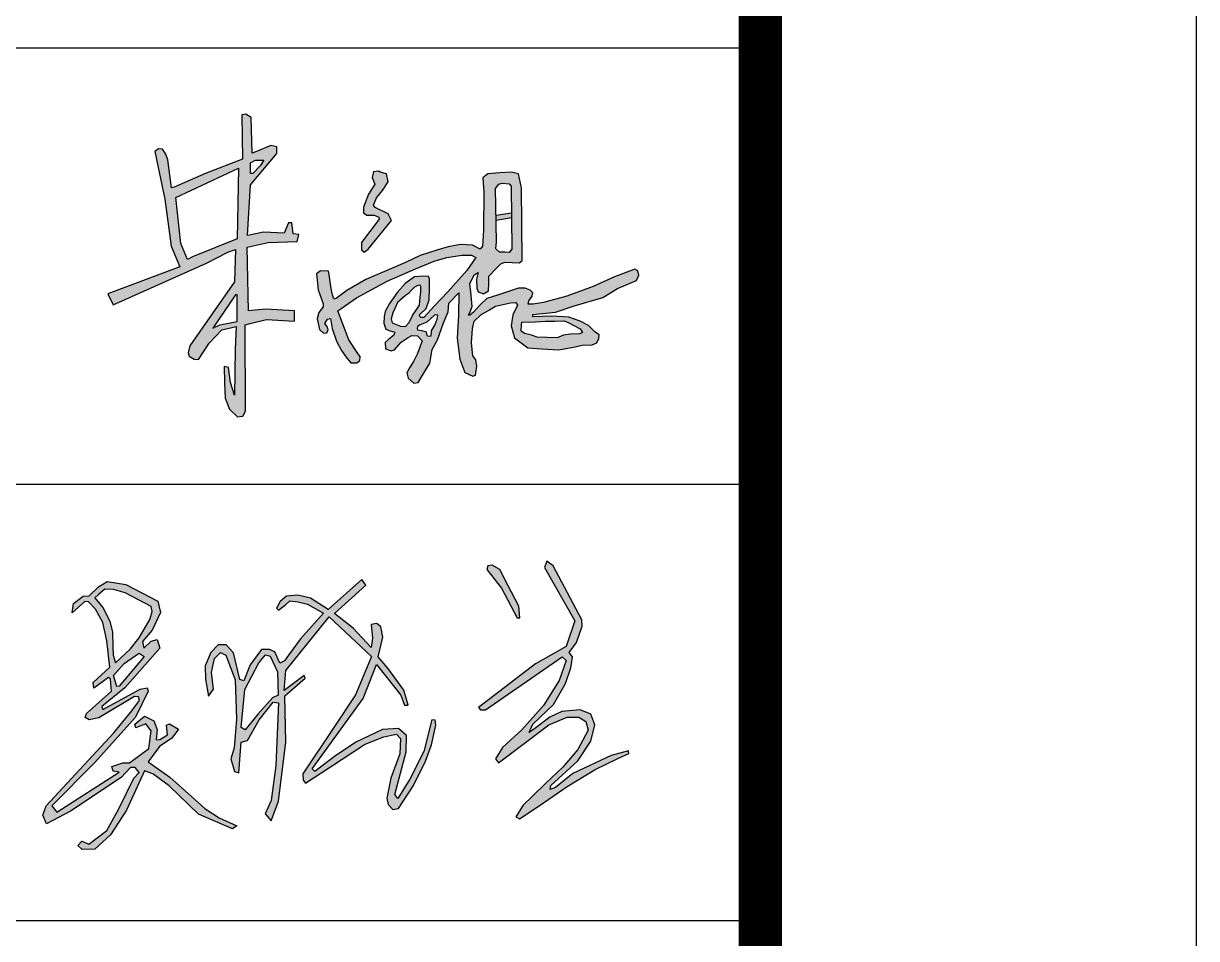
# Model space of a CAD drawing. Extents: x -417156 to 1571408, y 205758 to 1045562.
# Drawn here: x 983391 to 986080, y 1022784 to 1024882 of the extents above; entities that cross this region are included whole.
import ezdxf

# ---------------------------------------------------------------- set-up
doc = ezdxf.new("R2010")
doc.units = 0
doc.header["$LTSCALE"] = 1000
doc.header["$MEASUREMENT"] = 0
doc.layers.get('0').update_dxf_attribs({"linetype": 'CONTINUOUS'})
doc.layers.add('PUB_TITLE', color=4, linetype='CONTINUOUS')
doc.layers.add('TEL_TITLE', color=7, linetype='CONTINUOUS')

msp = doc.modelspace()

# ---------------------------------------------------------------- hatches: boundary and pattern name
h = msp.add_hatch(color=7)
h.paths.add_polyline_path([(983903.3, 1024369.1), (983951.5, 1024379.8), (984017.9, 1024382.1), (984022.3, 1024397.9), (984008.9, 1024399.8), (984006.3, 1024424.5), (983998.5, 1024424.7), (983988.6, 1024401.1), (983941.1, 1024403.8), (983904.2, 1024396), (983911, 1024511.7), (983971.5, 1024583.8), (983971.7, 1024598.7), (983958.1, 1024602), (983924.8, 1024588.4), (983915.4, 1024584.8), (983913, 1024666.6), (983900.8, 1024673.8), (983891.5, 1024672.1), (983893, 1024570.6), (983809.4, 1024538.9), (983736.2, 1024506.9), (983730.5, 1024505), (983722, 1024569.3), (983716.9, 1024581.9), (983709.2, 1024593.6), (983700.1, 1024594.3), (983692.3, 1024588.4), (983715, 1024478.9), (983729.5, 1024371.2), (983749, 1024323.9), (983583.9, 1024262), (983596.5, 1024236.5), (983810.7, 1024332.3), (983859.6, 1024357.6), (983876.9, 1024363.4), (983874.9, 1024289.5), (983772.3, 1024142.8), (983768.1, 1024126.9), (983770.9, 1024118.9), (983781.8, 1024112.1), (983792.3, 1024111.2), (983816.4, 1024149.2), (983845.9, 1024179.9), (983878.3, 1024186.9), (983876.4, 1024134.7), (983874.8, 1024029.8), (983865.8, 1024058.6), (983860.5, 1024093), (983850.9, 1024095.9), (983851.9, 1024059.2), (983852.9, 1024023.2), (983862.8, 1023997.5), (983881.4, 1023979.8), (983894, 1023982), (983899.7, 1023993.1), (983899, 1024191.3), (983910.8, 1024193.9), (983948, 1024202.9), (984012, 1024199.3), (984012, 1024223.2), (983945.3, 1024226.9), (983907, 1024222.8)])
h.paths.add_polyline_path([(983880.8, 1024388.4), (983778.1, 1024346.6), (983766.5, 1024340.9), (983751.3, 1024377.6), (983740.1, 1024482.6), (983883.9, 1024550.1)], flags=16)
h.paths.add_polyline_path([(983880.8, 1024260.1), (983880.8, 1024199), (983841.2, 1024191.1), (983824.8, 1024183.6), (983877.2, 1024260.1)], flags=16)
h.paths.add_polyline_path([(983911, 1024537.8), (983911, 1024562.3), (983922.8, 1024568.8), (983941.7, 1024568.8), (983933.5, 1024555.4), (983916.9, 1024538.2)], flags=16)
h = msp.add_hatch(color=7)
h.paths.add_polyline_path([(984494.5, 1024334.9), (984528.1, 1024332.9), (984534, 1024338.8), (984532.7, 1024504.9), (984525.7, 1024537.3), (984509.7, 1024540.9), (984482.6, 1024539.6), (984455.5, 1024536.8), (984444.2, 1024527.7), (984446.1, 1024495.3), (984445.6, 1024408.3), (984442.8, 1024371.1), (984438.1, 1024364.1), (984420.4, 1024373.5), (984392.7, 1024375), (984364.1, 1024369.6), (984338.7, 1024362.3), (984300.2, 1024350.3), (984266.6, 1024333.7), (984175.8, 1024294.9), (984132.5, 1024270.1), (984107.7, 1024251.7), (984102.5, 1024249.8), (984097.8, 1024264.9), (984095, 1024284.4), (984091.8, 1024306.1), (984090, 1024314.4), (984071.7, 1024314.8), (984062.9, 1024308), (984066.1, 1024271.4), (984077.7, 1024239.2), (984077.5, 1024232.3), (984068, 1024219.4), (984063.8, 1024204.6), (984069.1, 1024180.2), (984078.9, 1024171.8), (984086.4, 1024172.4), (984089.2, 1024179.9), (984087.6, 1024185.8), (984081.5, 1024194), (984088, 1024204.2), (984094.7, 1024205.6), (984098.4, 1024182.9), (984108.5, 1024153.8), (984120, 1024131.9), (984132.3, 1024114.9), (984141.5, 1024104.2), (984155.1, 1024103.6), (984162, 1024109.1), (984162.4, 1024118.3), (984157.4, 1024125.2), (984136.8, 1024156.9), (984122, 1024195.1), (984111.7, 1024223.1), (984154.6, 1024252.9), (984224.4, 1024290.8), (984289.3, 1024319.2), (984332.2, 1024337.2), (984361.6, 1024345.7), (984396, 1024350.7), (984417.9, 1024350.7), (984427.8, 1024345.4), (984407.3, 1024315.7), (984364, 1024266.7), (984332.8, 1024234.4), (984308.4, 1024207.9), (984301.5, 1024208.2), (984299.4, 1024210.5), (984298.7, 1024213.8), (984314, 1024228.5), (984321, 1024248.6), (984321.6, 1024275.4), (984321.8, 1024296.3), (984319.5, 1024301.5), (984307.6, 1024302.5), (984287.3, 1024301.1), (984265.5, 1024285.8), (984248.4, 1024265.6), (984229.7, 1024239.9), (984220.1, 1024221.9), (984217.6, 1024210.4), (984216.6, 1024194.6), (984221.3, 1024181.2), (984231.2, 1024177.5), (984241.8, 1024173.9), (984239.5, 1024167.1), (984227, 1024156.7), (984220.1, 1024150.9), (984220.5, 1024136.4), (984234, 1024131.4), (984241.2, 1024133.7), (984256.9, 1024151.1), (984272.4, 1024161.8), (984281.3, 1024166.5), (984294.5, 1024165.8), (984304.8, 1024154.3), (984294, 1024125.7), (984284.6, 1024107.3), (984275.4, 1024092.8), (984269.9, 1024080.8), (984272.4, 1024068.9), (984285.6, 1024057.7), (984295.5, 1024058.9), (984322.1, 1024103.5), (984328.1, 1024134.7), (984339.8, 1024156.7), (984353.8, 1024195.7), (984364.1, 1024221.2), (984366.3, 1024240.5), (984388.7, 1024264.2), (984387.8, 1024212.7), (984385.1, 1024160.4), (984391.1, 1024112), (984403, 1024082.1), (984421.1, 1024073.6), (984427.3, 1024075.8), (984430.2, 1024096.2), (984427.9, 1024110.9), (984421.3, 1024120.1), (984417.7, 1024150.1), (984420.5, 1024182.7), (984424.2, 1024199.7), (984439.6, 1024213.7), (984459.2, 1024225.5), (984472.6, 1024234.1), (984507.1, 1024241.4), (984519.2, 1024242.6), (984523.1, 1024236.2), (984512.7, 1024214.3), (984508.8, 1024188.5), (984516.3, 1024161.6), (984547.1, 1024138.2), (984579, 1024135.7), (984618.3, 1024133.6), (984655.5, 1024140.3), (984671.9, 1024144.2), (984694.2, 1024145.3), (984705.5, 1024149.9), (984709.8, 1024159.5), (984710.3, 1024168.3), (984701, 1024174.7), (984686.1, 1024189.8), (984666.8, 1024199.4), (984641, 1024208.8), (984601.4, 1024211.2), (984558.5, 1024209.6), (984558.8, 1024214.6), (984610.8, 1024220.3), (984651.2, 1024233.5), (984719, 1024254), (984752.9, 1024274.1), (984795.8, 1024292.9), (984801.8, 1024304.8), (984799, 1024314.5), (984792.3, 1024319), (984745.7, 1024300.7), (984696.9, 1024279.2), (984636.5, 1024256.8), (984582.8, 1024242.1), (984559.5, 1024238.5), (984547.8, 1024238.1), (984549, 1024245.9), (984557, 1024257), (984558.3, 1024264.3), (984552.3, 1024270.5), (984541, 1024274.9), (984525.3, 1024274.9), (984477.5, 1024259.4), (984452.8, 1024251.4), (984436.9, 1024235.9), (984422.8, 1024219.8), (984414.4, 1024213.2), (984410.9, 1024213.5), (984412.2, 1024217.1), (984415.4, 1024222.1), (984418, 1024229.3), (984419.6, 1024233.4), (984416.3, 1024266.7), (984414, 1024285.1), (984423.7, 1024305.5), (984433.2, 1024311), (984429.5, 1024295.5), (984430, 1024274.9), (984433.5, 1024266.4), (984445.7, 1024261.9), (984456.6, 1024269.2), (984457.6, 1024285.6), (984457.6, 1024302.6), (984475.6, 1024321), (984485.3, 1024331)])
h.paths.add_polyline_path([(984473.8, 1024365.1), (984475.5, 1024381.6), (984472.9, 1024503.6), (984480.9, 1024513.7), (984488.4, 1024515.7), (984503.9, 1024514.4), (984508.6, 1024509), (984510.6, 1024364.1), (984504, 1024357), (984495.1, 1024357.9), (984481.9, 1024357.6)], flags=16)
h.paths.add_polyline_path([(984533.3, 1024197.3), (984563.5, 1024197.7), (984587.5, 1024199.3), (984608.4, 1024199.5), (984629.7, 1024200.2), (984638.1, 1024197.3), (984654.3, 1024188.8), (984666.7, 1024181.9), (984672, 1024173.7), (984666.1, 1024170.1), (984644.8, 1024169.9), (984629.1, 1024167.6), (984614.1, 1024161.5), (984568.8, 1024162.8), (984555.8, 1024167.6), (984539.6, 1024171.3), (984532, 1024176.8), (984532.2, 1024191.6)], flags=16)
h.paths.add_polyline_path([(984301.7, 1024278.4), (984301.9, 1024266.5), (984300.5, 1024254.1), (984298.5, 1024236.4), (984292.5, 1024226.6), (984282.5, 1024212.7), (984274.8, 1024196.3), (984266.3, 1024187.3), (984255.1, 1024188.3), (984236.2, 1024195.8), (984233.4, 1024205), (984237.9, 1024218.7), (984242.9, 1024230.2), (984248.6, 1024241.9), (984266.6, 1024258.3), (984273.2, 1024262.9), (984279.3, 1024269.5), (984287.6, 1024277.7), (984294.6, 1024281.5), (984300.3, 1024281.7)], flags=16)
h.paths.add_polyline_path([(984340.9, 1024213.1), (984339.2, 1024203.9), (984334.4, 1024191.6), (984326, 1024177), (984325.4, 1024165.9), (984319.1, 1024164.7), (984315.7, 1024166.4), (984314.5, 1024170.1), (984314, 1024175.3), (984304.4, 1024178.2), (984294.1, 1024179.4), (984293.5, 1024183), (984293.9, 1024187), (984299.9, 1024190.8), (984315.7, 1024197.1), (984333, 1024213.1), (984334.7, 1024214.2)], flags=16)
for points in [[(984234.2, 1024430.3), (984227.2, 1024445.7), (984196.7, 1024460.3), (984193.4, 1024465.3), (984199.9, 1024482.5), (984213.9, 1024499.1), (984226.5, 1024518.7), (984222.9, 1024537.5), (984208.6, 1024540.9), (984205.6, 1024542.9), (984193.4, 1024541.4), (984189.9, 1024528.5), (984196.3, 1024513.3), (984181.9, 1024490.4), (984170.2, 1024460.5), (984170.2, 1024447.7), (984177.9, 1024442.6), (984194.8, 1024442.6), (984205.1, 1024437.5), (984206.5, 1024433.4), (984166.1, 1024379.4), (984165.6, 1024363.2), (984171.6, 1024357.7), (984180.8, 1024364.4)], [(984509.4, 1024447.8), (984474.2, 1024442.6), (984474.4, 1024429.9), (984509.6, 1024436.6)]]:
    msp.add_hatch(color=7).paths.add_polyline_path(points)
h = msp.add_hatch(color=256)
h.paths.add_polyline_path([(984605, 1023638.4), (984590.6, 1023649.4), (984585.3, 1023634.9), (984654.5, 1023512.6), (984634.7, 1023453.6), (984564.4, 1023413.6), (984434.2, 1023313.5), (984438.6, 1023308.2), (984449.7, 1023308.7), (984625.9, 1023430.1), (984635.1, 1023421.8), (984619.1, 1023375.9), (984583.3, 1023318.4), (984533.3, 1023263), (984488.8, 1023221.9), (984473.3, 1023196.3), (984479.6, 1023187.1), (984544.5, 1023235.9), (984594.9, 1023273.9), (984637.5, 1023291.6), (984663.7, 1023291.6), (984680.1, 1023281.9), (984685, 1023261.6), (984661.3, 1023217.6), (984627.3, 1023177.3), (984588.6, 1023140.1), (984558.1, 1023110.7), (984536.6, 1023090.1), (984519.9, 1023063.2), (984527.6, 1023058.3), (984572.7, 1023088.8), (984637.6, 1023132.7), (984701.2, 1023171.8), (984753.4, 1023197.2), (984778.5, 1023208.1), (984777.5, 1023214.2), (984738.1, 1023203.7), (984650.3, 1023162.7), (984610.3, 1023130.8), (984598.1, 1023125.8), (984599.5, 1023134.9), (984661.5, 1023191.8), (984691.4, 1023236.9), (984700.6, 1023274), (984691.7, 1023298.7), (984667.3, 1023308.6), (984625.3, 1023304.8), (984597.5, 1023291.6), (984562.9, 1023265.9), (984549.9, 1023256.2), (984558.8, 1023275.4), (984605.6, 1023320.4), (984633.4, 1023368.7), (984645.6, 1023404.9), (984649.4, 1023430.3), (984641.9, 1023440.1), (984658.9, 1023462.7), (984671.5, 1023500.3), (984670.8, 1023514.9)])
h.paths.add_polyline_path([(984465.6, 1023640.3), (984455.2, 1023638.4), (984453.1, 1023630.1), (984486.4, 1023587.5), (984522.4, 1023519.4), (984529, 1023519.4), (984526.3, 1023546.4), (984501.2, 1023594.5), (984482.8, 1023629.9)], flags=17)
h.paths.add_polyline_path([(983929.1, 1023299.6), (983899.2, 1023262.3), (983889.6, 1023267.9), (983898.2, 1023355.4), (983930.6, 1023416.6), (983945.4, 1023434.6), (983956.4, 1023431.4), (983973.1, 1023396), (983974.8, 1023342.5), (983961.7, 1023336.1)], flags=16)
h.paths.add_polyline_path([(983807.9, 1023377.8), (983815, 1023340), (983826.4, 1023355.8), (983821.9, 1023393.8), (983828.9, 1023426), (983842.2, 1023439.8), (983854.6, 1023433.9), (983875.9, 1023377), (983879.3, 1023287.1), (983873.9, 1023221.1), (983866, 1023195.9), (983874.4, 1023167.2), (983884.3, 1023164.2), (983889.7, 1023234.4), (983904.1, 1023237.9), (983931.3, 1023285.8), (983963.4, 1023326.4), (983975.8, 1023324.4), (983969.4, 1023181.1), (983958.5, 1023100.3), (983945.1, 1023070.1), (983958.5, 1023053.8), (983975.8, 1023098.8), (983992.1, 1023234.4), (983989.8, 1023340.7), (984036.6, 1023380.8), (984034.5, 1023387.1), (983988.8, 1023353.1), (983991.9, 1023398.5), (984091.3, 1023521.7), (984188.6, 1023430.7), (984151.8, 1023342.7), (984102.1, 1023267.8), (984031.5, 1023161.6), (984031.7, 1023147.6), (984037, 1023140.7), (984094.4, 1023178.2), (984172.9, 1023229.4), (984216.4, 1023246.6), (984245.6, 1023252.7), (984254.8, 1023243.1), (984254, 1023208), (984233, 1023152), (984224.2, 1023106.2), (984226.5, 1023091.3), (984237.2, 1023079.8), (984250.2, 1023082.1), (984285, 1023134.8), (984312.2, 1023191.1), (984326.2, 1023228.4), (984336, 1023273.2), (984334.4, 1023284.8), (984327.3, 1023285.6), (984308.4, 1023213.3), (984276.8, 1023149.3), (984249.3, 1023105.1), (984242.1, 1023114.5), (984268.5, 1023212.2), (984268.9, 1023249.8), (984250.8, 1023265.6), (984214.2, 1023263.7), (984152.8, 1023234.4), (984104.2, 1023201.6), (984059, 1023167.4), (984052.6, 1023173.4), (984169.8, 1023334.5), (984199.8, 1023412.6), (984238.2, 1023364.6), (984256.2, 1023342.1), (984264.4, 1023319.3), (984272.7, 1023319.3), (984263, 1023353.7), (984226.3, 1023403.7), (984204.3, 1023430.3), (984214.3, 1023475.2), (984210.2, 1023498.4), (984201, 1023506.7), (984188.1, 1023503.8), (984191, 1023472.7), (984188.1, 1023451.5), (984146.5, 1023495.5), (984103.9, 1023529.7), (984175.4, 1023594.4), (984166.3, 1023607.2), (984089.2, 1023538.4), (984048.5, 1023564.8), (984019.7, 1023571.6), (983994.1, 1023569.1), (983979.3, 1023556.9), (983970.7, 1023541.4), (983975.7, 1023536.7), (983991.9, 1023550), (984001.8, 1023558.2), (984020.4, 1023556.1), (984041.9, 1023550.9), (984078.3, 1023530), (984025.7, 1023471.6), (983998.2, 1023433.6), (983988.9, 1023420.7), (983978.6, 1023415.4), (983967.2, 1023441.6), (983955.1, 1023446.9), (983936.2, 1023446.9), (983910.4, 1023411.6), (983896.2, 1023375), (983886.7, 1023378), (983872.2, 1023439), (983855.6, 1023457.2), (983836.9, 1023457.4), (983820.7, 1023439.8), (983807.1, 1023409.3)])
h.paths.add_polyline_path([(983605.2, 1023361.9), (983596.9, 1023387.2), (983622, 1023414.7), (983646.8, 1023432), (983656.1, 1023438.4), (983667.3, 1023430.7), (983610, 1023362.9)], flags=16)
h.paths.add_polyline_path([(983596.1, 1023434.1), (983601.8, 1023416.2), (983635.4, 1023447.4), (983655.7, 1023473.3), (983680.2, 1023515.8), (983685.7, 1023533.9), (983683.9, 1023545), (983624.1, 1023576.4), (983597.2, 1023584.5), (983577.6, 1023585), (983562.4, 1023571.8), (983554.4, 1023564.9), (983573, 1023543.1), (983588.5, 1023511.4), (983595.2, 1023486.8), (983595.9, 1023454.1)], flags=16)
h.paths.add_polyline_path([(983531.7, 1023557.1), (983502.5, 1023530.5), (983505.2, 1023552.2), (983527.4, 1023569.2), (983541.3, 1023569.6), (983563.1, 1023590.2), (983583, 1023602.9), (983625.5, 1023595.8), (983698.9, 1023557.7), (983705.2, 1023531.5), (983686.2, 1023491.1), (983664, 1023465.3), (983667.1, 1023449.8), (983683.4, 1023466.1), (983697.7, 1023470.1), (983703.6, 1023449.9), (983623.3, 1023358.7), (983570.8, 1023316.2), (983572.9, 1023309.6), (983658.4, 1023356), (983674.6, 1023359.1), (983676.8, 1023351.2), (983647.6, 1023291.7), (983554.2, 1023187.9), (983455.8, 1023088.5), (983467.3, 1023074.3), (983610.3, 1023165.4), (983596.5, 1023168.2), (983593.2, 1023178.6), (983618.5, 1023187.4), (983633.9, 1023186.8), (983678.4, 1023219.8), (983683.4, 1023260.4), (983671.3, 1023276.4), (983648.2, 1023267.6), (983646, 1023275.3), (983668, 1023293.9), (983689.4, 1023283), (983697.1, 1023263.7), (983694.9, 1023240.1), (983703.7, 1023240.7), (983720.8, 1023251.1), (983718.6, 1023273.1), (983725.7, 1023276.4), (983746.1, 1023264.3), (983730.7, 1023243.4), (983702.6, 1023224.2), (983676.8, 1023189), (983726.3, 1023154.4), (983775.7, 1023110), (983806.8, 1023082.1), (983839.1, 1023060.8), (983880.3, 1023042.7), (983870.4, 1023036.1), (983792.4, 1023069.6), (983724.7, 1023134.4), (983687.4, 1023161.9), (983668.1, 1023169), (983627.4, 1023078.4), (983590.1, 1023021.8), (983554.6, 1022989), (983525.3, 1022988.3), (983515.3, 1022997.5), (983524.9, 1023007.5), (983540.4, 1023000.6), (983582, 1023031.8), (983609.7, 1023081.6), (983643.6, 1023152), (983655.9, 1023165.1), (983646.7, 1023176.3), (983635.9, 1023176.7), (983614.7, 1023153.2), (983498.4, 1023075.9), (983443.3, 1023047.4), (983435.2, 1023067.4), (983442.9, 1023088.2), (983598.2, 1023255.8), (983639.4, 1023306.4), (983652.1, 1023323.5), (983656.8, 1023329.8), (983654.2, 1023338.4), (983645.1, 1023338.8), (983563.6, 1023290.5), (983541.3, 1023285.4), (983532.5, 1023290.8), (983535.5, 1023299.9), (983592.7, 1023351.1), (983590.7, 1023379.1), (983585.6, 1023382.4), (983552.3, 1023358.1), (983550.3, 1023371.1), (983588.7, 1023406.4), (983581.9, 1023466.4), (983572.8, 1023509), (983555.7, 1023539.2), (983540.2, 1023556.2)])

# ---------------------------------------------------------------- linework, layer by layer
for p, q in [((984590.6, 1023649.4), (984585.3, 1023634.9)), ((984605, 1023638.4), (984590.6, 1023649.4)), ((984455.2, 1023638.4), (984453.1, 1023630.1)), ((984453.1, 1023630.1), (984486.4, 1023587.5)), ((984465.6, 1023640.3), (984455.2, 1023638.4)), ((984482.8, 1023629.9), (984465.6, 1023640.3)), ((984501.2, 1023594.5), (984482.8, 1023629.9)), ((984585.3, 1023634.9), (984654.5, 1023512.6)), ((984670.8, 1023514.9), (984605, 1023638.4)), ((983563.1, 1023590.2), (983583, 1023602.9)), ((983583, 1023602.9), (983625.5, 1023595.8)), ((983625.5, 1023595.8), (983698.9, 1023557.7)), ((984166.3, 1023607.2), (984089.2, 1023538.4)), ((984103.9, 1023529.7), (984175.4, 1023594.4)), ((984175.4, 1023594.4), (984166.3, 1023607.2)), ((984526.3, 1023546.4), (984501.2, 1023594.5)), ((983505.2, 1023552.2), (983527.4, 1023569.2)), ((983527.4, 1023569.2), (983541.3, 1023569.6)), ((983541.3, 1023569.6), (983563.1, 1023590.2)), ((983562.4, 1023571.8), (983554.4, 1023564.9)), ((983577.6, 1023585), (983562.4, 1023571.8)), ((983597.2, 1023584.5), (983577.6, 1023585)), ((983624.1, 1023576.4), (983597.2, 1023584.5)), ((983683.9, 1023545), (983624.1, 1023576.4)), ((983994.1, 1023569.1), (983979.3, 1023556.9)), ((984019.7, 1023571.6), (983994.1, 1023569.1)), ((984048.5, 1023564.8), (984019.7, 1023571.6)), ((984486.4, 1023587.5), (984522.4, 1023519.4)), ((983531.7, 1023557.1), (983502.5, 1023530.5)), ((983502.5, 1023530.5), (983505.2, 1023552.2)), ((983540.2, 1023556.2), (983531.7, 1023557.1)), ((983555.7, 1023539.2), (983540.2, 1023556.2)), ((983554.4, 1023564.9), (983573, 1023543.1)), ((983573, 1023543.1), (983588.5, 1023511.4)), ((983685.7, 1023533.9), (983683.9, 1023545)), ((983698.9, 1023557.7), (983705.2, 1023531.5)), ((983979.3, 1023556.9), (983970.7, 1023541.4)), ((983970.7, 1023541.4), (983975.7, 1023536.7)), ((983975.7, 1023536.7), (983991.9, 1023550)), ((983991.9, 1023550), (984001.8, 1023558.2)), ((984001.8, 1023558.2), (984020.4, 1023556.1)), ((984020.4, 1023556.1), (984041.9, 1023550.9)), ((984041.9, 1023550.9), (984078.3, 1023530)), ((984089.2, 1023538.4), (984048.5, 1023564.8)), ((984529, 1023519.4), (984526.3, 1023546.4)), ((983572.8, 1023509), (983555.7, 1023539.2)), ((983655.7, 1023473.3), (983680.2, 1023515.8)), ((983680.2, 1023515.8), (983685.7, 1023533.9)), ((983705.2, 1023531.5), (983686.2, 1023491.1)), ((983991.9, 1023398.5), (984091.3, 1023521.7)), ((984078.3, 1023530), (984025.7, 1023471.6)), ((984091.3, 1023521.7), (984188.6, 1023430.7)), ((984146.5, 1023495.5), (984103.9, 1023529.7)), ((984522.4, 1023519.4), (984529, 1023519.4)), ((984671.5, 1023500.3), (984670.8, 1023514.9)), ((983581.9, 1023466.4), (983572.8, 1023509)), ((983588.5, 1023511.4), (983595.2, 1023486.8)), ((983595.2, 1023486.8), (983595.9, 1023454.1)), ((983686.2, 1023491.1), (983664, 1023465.3)), ((984188.1, 1023451.5), (984146.5, 1023495.5)), ((984201, 1023506.7), (984188.1, 1023503.8)), ((984188.1, 1023503.8), (984191, 1023472.7)), ((984210.2, 1023498.4), (984201, 1023506.7)), ((984214.3, 1023475.2), (984210.2, 1023498.4)), ((984654.5, 1023512.6), (984634.7, 1023453.6)), ((984658.9, 1023462.7), (984671.5, 1023500.3)), ((983588.7, 1023406.4), (983581.9, 1023466.4)), ((983635.4, 1023447.4), (983655.7, 1023473.3)), ((983664, 1023465.3), (983667.1, 1023449.8)), ((983667.1, 1023449.8), (983683.4, 1023466.1)), ((983683.4, 1023466.1), (983697.7, 1023470.1)), ((983697.7, 1023470.1), (983703.6, 1023449.9)), ((984025.7, 1023471.6), (983998.2, 1023433.6)), ((984191, 1023472.7), (984188.1, 1023451.5)), ((984204.3, 1023430.3), (984214.3, 1023475.2)), ((984641.9, 1023440.1), (984658.9, 1023462.7)), ((983595.9, 1023454.1), (983596.1, 1023434.1)), ((983596.1, 1023434.1), (983601.8, 1023416.2)), ((983601.8, 1023416.2), (983635.4, 1023447.4)), ((983703.6, 1023449.9), (983623.3, 1023358.7)), ((983646.8, 1023432), (983656.1, 1023438.4)), ((983656.1, 1023438.4), (983667.3, 1023430.7)), ((983820.7, 1023439.8), (983807.1, 1023409.3)), ((983836.9, 1023457.4), (983820.7, 1023439.8)), ((983828.9, 1023426), (983842.2, 1023439.8)), ((983855.6, 1023457.2), (983836.9, 1023457.4)), ((983842.2, 1023439.8), (983854.6, 1023433.9)), ((983854.6, 1023433.9), (983875.9, 1023377)), ((983872.2, 1023439), (983855.6, 1023457.2)), ((983886.7, 1023378), (983872.2, 1023439)), ((983936.2, 1023446.9), (983910.4, 1023411.6)), ((983930.6, 1023416.6), (983945.4, 1023434.6)), ((983955.1, 1023446.9), (983936.2, 1023446.9)), ((983945.4, 1023434.6), (983956.4, 1023431.4)), ((983967.2, 1023441.6), (983955.1, 1023446.9)), ((983978.6, 1023415.4), (983967.2, 1023441.6)), ((983998.2, 1023433.6), (983988.9, 1023420.7)), ((984634.7, 1023453.6), (984564.4, 1023413.6)), ((984649.4, 1023430.3), (984641.9, 1023440.1)), ((983550.3, 1023371.1), (983588.7, 1023406.4)), ((983596.9, 1023387.2), (983622, 1023414.7)), ((983667.3, 1023430.7), (983610, 1023362.9)), ((983622, 1023414.7), (983646.8, 1023432)), ((983807.1, 1023409.3), (983807.9, 1023377.8)), ((983821.9, 1023393.8), (983828.9, 1023426)), ((983910.4, 1023411.6), (983896.2, 1023375)), ((983898.2, 1023355.4), (983930.6, 1023416.6)), ((983956.4, 1023431.4), (983973.1, 1023396)), ((983988.9, 1023420.7), (983978.6, 1023415.4)), ((984188.6, 1023430.7), (984151.8, 1023342.7)), ((984169.8, 1023334.5), (984199.8, 1023412.6)), ((984199.8, 1023412.6), (984238.2, 1023364.6)), ((984226.3, 1023403.7), (984204.3, 1023430.3)), ((984564.4, 1023413.6), (984434.2, 1023313.5)), ((984449.7, 1023308.7), (984625.9, 1023430.1)), ((984635.1, 1023421.8), (984619.1, 1023375.9)), ((984625.9, 1023430.1), (984635.1, 1023421.8)), ((984645.6, 1023404.9), (984649.4, 1023430.3)), ((983585.6, 1023382.4), (983552.3, 1023358.1)), ((983590.7, 1023379.1), (983585.6, 1023382.4)), ((983592.7, 1023351.1), (983590.7, 1023379.1)), ((983605.2, 1023361.9), (983596.9, 1023387.2)), ((983826.4, 1023355.8), (983821.9, 1023393.8)), ((983973.1, 1023396), (983974.8, 1023342.5)), ((983988.8, 1023353.1), (983991.9, 1023398.5)), ((984034.5, 1023387.1), (983988.8, 1023353.1)), ((983989.8, 1023340.7), (984036.6, 1023380.8)), ((984036.6, 1023380.8), (984034.5, 1023387.1)), ((984263, 1023353.7), (984226.3, 1023403.7)), ((984633.4, 1023368.7), (984645.6, 1023404.9)), ((983552.3, 1023358.1), (983550.3, 1023371.1)), ((983623.3, 1023358.7), (983570.8, 1023316.2)), ((983572.9, 1023309.6), (983658.4, 1023356)), ((983610, 1023362.9), (983605.2, 1023361.9)), ((983658.4, 1023356), (983674.6, 1023359.1)), ((983674.6, 1023359.1), (983676.8, 1023351.2)), ((983807.9, 1023377.8), (983815, 1023340)), ((983815, 1023340), (983826.4, 1023355.8)), ((983875.9, 1023377), (983879.3, 1023287.1)), ((983896.2, 1023375), (983886.7, 1023378)), ((983889.6, 1023267.9), (983898.2, 1023355.4)), ((984238.2, 1023364.6), (984256.2, 1023342.1)), ((984272.7, 1023319.3), (984263, 1023353.7)), ((984619.1, 1023375.9), (984583.3, 1023318.4)), ((984605.6, 1023320.4), (984633.4, 1023368.7)), ((983535.5, 1023299.9), (983592.7, 1023351.1)), ((983645.1, 1023338.8), (983563.6, 1023290.5)), ((983654.2, 1023338.4), (983645.1, 1023338.8)), ((983676.8, 1023351.2), (983647.6, 1023291.7)), ((983652.1, 1023323.5), (983656.8, 1023329.8)), ((983656.8, 1023329.8), (983654.2, 1023338.4)), ((983961.7, 1023336.1), (983929.1, 1023299.6)), ((983931.3, 1023285.8), (983963.4, 1023326.4)), ((983974.8, 1023342.5), (983961.7, 1023336.1)), ((983963.4, 1023326.4), (983975.8, 1023324.4)), ((983992.1, 1023234.4), (983989.8, 1023340.7)), ((984052.6, 1023173.4), (984169.8, 1023334.5)), ((984151.8, 1023342.7), (984102.1, 1023267.8)), ((984256.2, 1023342.1), (984264.4, 1023319.3)), ((983532.5, 1023290.8), (983535.5, 1023299.9)), ((983570.8, 1023316.2), (983572.9, 1023309.6)), ((983598.2, 1023255.8), (983639.4, 1023306.4)), ((983639.4, 1023306.4), (983652.1, 1023323.5)), ((983929.1, 1023299.6), (983899.2, 1023262.3)), ((983975.8, 1023324.4), (983969.4, 1023181.1)), ((984264.4, 1023319.3), (984272.7, 1023319.3)), ((984434.2, 1023313.5), (984438.6, 1023308.2)), ((984438.6, 1023308.2), (984449.7, 1023308.7)), ((984583.3, 1023318.4), (984533.3, 1023263)), ((984558.8, 1023275.4), (984605.6, 1023320.4)), ((984625.3, 1023304.8), (984597.5, 1023291.6)), ((984667.3, 1023308.6), (984625.3, 1023304.8)), ((984691.7, 1023298.7), (984667.3, 1023308.6)), ((984700.6, 1023274), (984691.7, 1023298.7)), ((983541.3, 1023285.4), (983532.5, 1023290.8)), ((983563.6, 1023290.5), (983541.3, 1023285.4)), ((983647.6, 1023291.7), (983554.2, 1023187.9)), ((983646, 1023275.3), (983668, 1023293.9)), ((983648.2, 1023267.6), (983646, 1023275.3)), ((983671.3, 1023276.4), (983648.2, 1023267.6)), ((983668, 1023293.9), (983689.4, 1023283)), ((983683.4, 1023260.4), (983671.3, 1023276.4)), ((983689.4, 1023283), (983697.1, 1023263.7)), ((983718.6, 1023273.1), (983725.7, 1023276.4)), ((983720.8, 1023251.1), (983718.6, 1023273.1)), ((983725.7, 1023276.4), (983746.1, 1023264.3)), ((983879.3, 1023287.1), (983873.9, 1023221.1)), ((983904.1, 1023237.9), (983931.3, 1023285.8)), ((984327.3, 1023285.6), (984308.4, 1023213.3)), ((984326.2, 1023228.4), (984336, 1023273.2)), ((984334.4, 1023284.8), (984327.3, 1023285.6)), ((984336, 1023273.2), (984334.4, 1023284.8)), ((984544.5, 1023235.9), (984594.9, 1023273.9)), ((984549.9, 1023256.2), (984558.8, 1023275.4)), ((984597.5, 1023291.6), (984562.9, 1023265.9)), ((984594.9, 1023273.9), (984637.5, 1023291.6)), ((984637.5, 1023291.6), (984663.7, 1023291.6)), ((984663.7, 1023291.6), (984680.1, 1023281.9)), ((984680.1, 1023281.9), (984685, 1023261.6)), ((984691.4, 1023236.9), (984700.6, 1023274)), ((983442.9, 1023088.2), (983598.2, 1023255.8)), ((983648.2, 1023267.6), (983648.2, 1023267.6)), ((983678.4, 1023219.8), (983683.4, 1023260.4)), ((983697.1, 1023263.7), (983694.9, 1023240.1)), ((983703.7, 1023240.7), (983720.8, 1023251.1)), ((983746.1, 1023264.3), (983730.7, 1023243.4)), ((983899.2, 1023262.3), (983889.6, 1023267.9)), ((984102.1, 1023267.8), (984031.5, 1023161.6)), ((984214.2, 1023263.7), (984152.8, 1023234.4)), ((984172.9, 1023229.4), (984216.4, 1023246.6)), ((984250.8, 1023265.6), (984214.2, 1023263.7)), ((984216.4, 1023246.6), (984245.6, 1023252.7)), ((984245.6, 1023252.7), (984254.8, 1023243.1)), ((984268.9, 1023249.8), (984250.8, 1023265.6)), ((984268.5, 1023212.2), (984268.9, 1023249.8)), ((984533.3, 1023263), (984488.8, 1023221.9)), ((984562.9, 1023265.9), (984549.9, 1023256.2)), ((984685, 1023261.6), (984661.3, 1023217.6)), ((983633.9, 1023186.8), (983678.4, 1023219.8)), ((983702.6, 1023224.2), (983676.8, 1023189)), ((983694.9, 1023240.1), (983703.7, 1023240.7)), ((983730.7, 1023243.4), (983702.6, 1023224.2)), ((983873.9, 1023221.1), (983866, 1023195.9)), ((983884.3, 1023164.2), (983889.7, 1023234.4)), ((983889.7, 1023234.4), (983904.1, 1023237.9)), ((983975.8, 1023098.8), (983992.1, 1023234.4)), ((984094.4, 1023178.2), (984172.9, 1023229.4)), ((984152.8, 1023234.4), (984104.2, 1023201.6)), ((984254.8, 1023243.1), (984254, 1023208)), ((984312.2, 1023191.1), (984326.2, 1023228.4)), ((984488.8, 1023221.9), (984473.3, 1023196.3)), ((984479.6, 1023187.1), (984544.5, 1023235.9)), ((984661.3, 1023217.6), (984627.3, 1023177.3)), ((984661.5, 1023191.8), (984691.4, 1023236.9)), ((983866, 1023195.9), (983874.4, 1023167.2)), ((984104.2, 1023201.6), (984059, 1023167.4)), ((984254, 1023208), (984233, 1023152)), ((984242.1, 1023114.5), (984268.5, 1023212.2)), ((984308.4, 1023213.3), (984276.8, 1023149.3)), ((984285, 1023134.8), (984312.2, 1023191.1)), ((984473.3, 1023196.3), (984479.6, 1023187.1)), ((984599.5, 1023134.9), (984661.5, 1023191.8)), ((984738.1, 1023203.7), (984650.3, 1023162.7)), ((984701.2, 1023171.8), (984753.4, 1023197.2)), ((984777.5, 1023214.2), (984738.1, 1023203.7)), ((984753.4, 1023197.2), (984778.5, 1023208.1)), ((984778.5, 1023208.1), (984777.5, 1023214.2)), ((983554.2, 1023187.9), (983455.8, 1023088.5)), ((983467.3, 1023074.3), (983610.3, 1023165.4)), ((983593.2, 1023178.6), (983618.5, 1023187.4)), ((983596.5, 1023168.2), (983593.2, 1023178.6)), ((983610.3, 1023165.4), (983596.5, 1023168.2)), ((983635.9, 1023176.7), (983614.7, 1023153.2)), ((983618.5, 1023187.4), (983633.9, 1023186.8)), ((983668.1, 1023169), (983627.4, 1023078.4)), ((983646.7, 1023176.3), (983635.9, 1023176.7)), ((983643.6, 1023152), (983655.9, 1023165.1)), ((983655.9, 1023165.1), (983646.7, 1023176.3)), ((983687.4, 1023161.9), (983668.1, 1023169)), ((983676.8, 1023189), (983726.3, 1023154.4)), ((983874.4, 1023167.2), (983884.3, 1023164.2)), ((983969.4, 1023181.1), (983958.5, 1023100.3)), ((984037, 1023140.7), (984094.4, 1023178.2)), ((984059, 1023167.4), (984052.6, 1023173.4)), ((984627.3, 1023177.3), (984588.6, 1023140.1)), ((984637.6, 1023132.7), (984701.2, 1023171.8)), ((983614.7, 1023153.2), (983498.4, 1023075.9)), ((983609.7, 1023081.6), (983643.6, 1023152)), ((983724.7, 1023134.4), (983687.4, 1023161.9)), ((983726.3, 1023154.4), (983775.7, 1023110)), ((984031.5, 1023161.6), (984031.7, 1023147.6)), ((984031.7, 1023147.6), (984037, 1023140.7)), ((984233, 1023152), (984224.2, 1023106.2)), ((984276.8, 1023149.3), (984249.3, 1023105.1)), ((984588.6, 1023140.1), (984558.1, 1023110.7)), ((984650.3, 1023162.7), (984610.3, 1023130.8)), ((983792.4, 1023069.6), (983724.7, 1023134.4)), ((983775.7, 1023110), (983806.8, 1023082.1)), ((984249.3, 1023105.1), (984242.1, 1023114.5)), ((984250.2, 1023082.1), (984285, 1023134.8)), ((984558.1, 1023110.7), (984536.6, 1023090.1)), ((984572.7, 1023088.8), (984637.6, 1023132.7)), ((984598.1, 1023125.8), (984599.5, 1023134.9)), ((984610.3, 1023130.8), (984598.1, 1023125.8)), ((983435.2, 1023067.4), (983442.9, 1023088.2)), ((983455.8, 1023088.5), (983467.3, 1023074.3)), ((983958.5, 1023100.3), (983945.1, 1023070.1)), ((983958.5, 1023053.8), (983975.8, 1023098.8)), ((984224.2, 1023106.2), (984226.5, 1023091.3)), ((984226.5, 1023091.3), (984237.2, 1023079.8)), ((984536.6, 1023090.1), (984519.9, 1023063.2)), ((984527.6, 1023058.3), (984572.7, 1023088.8)), ((983443.3, 1023047.4), (983435.2, 1023067.4)), ((983498.4, 1023075.9), (983443.3, 1023047.4)), ((983582, 1023031.8), (983609.7, 1023081.6)), ((983627.4, 1023078.4), (983590.1, 1023021.8)), ((983870.4, 1023036.1), (983792.4, 1023069.6)), ((983806.8, 1023082.1), (983839.1, 1023060.8)), ((983839.1, 1023060.8), (983880.3, 1023042.7)), ((983945.1, 1023070.1), (983958.5, 1023053.8)), ((984237.2, 1023079.8), (984250.2, 1023082.1)), ((984519.9, 1023063.2), (984527.6, 1023058.3)), ((983540.4, 1023000.6), (983582, 1023031.8)), ((983880.3, 1023042.7), (983870.4, 1023036.1)), ((983515.3, 1022997.5), (983524.9, 1023007.5)), ((983524.9, 1023007.5), (983540.4, 1023000.6)), ((983590.1, 1023021.8), (983554.6, 1022989)), ((983525.3, 1022988.3), (983515.3, 1022997.5)), ((983554.6, 1022989), (983525.3, 1022988.3))]:
    msp.add_line(p, q)
for points in [[(983878.3, 1024186.9), (983876.4, 1024134.7), (983874.8, 1024029.8), (983865.8, 1024058.6), (983860.5, 1024093), (983850.9, 1024095.9), (983851.9, 1024059.2), (983852.9, 1024023.2), (983862.8, 1023997.5), (983881.4, 1023979.8), (983894, 1023982), (983899.7, 1023993.1), (983899, 1024191.3), (983910.8, 1024193.9), (983948, 1024202.9), (984012, 1024199.3), (984012, 1024223.2), (983945.3, 1024226.9), (983907, 1024222.8), (983903.3, 1024369.1), (983951.5, 1024379.8), (984017.9, 1024382.1), (984022.3, 1024397.9), (984008.9, 1024399.8), (984006.3, 1024424.5), (983998.5, 1024424.7), (983988.6, 1024401.1), (983941.1, 1024403.8), (983904.2, 1024396), (983911, 1024511.7), (983971.5, 1024583.8), (983971.7, 1024598.7), (983958.1, 1024602), (983924.8, 1024588.4), (983915.4, 1024584.8), (983913, 1024666.6), (983900.8, 1024673.8), (983891.5, 1024672.1), (983893, 1024570.6), (983809.4, 1024538.9), (983736.2, 1024506.9), (983730.5, 1024505), (983722, 1024569.3), (983716.9, 1024581.9), (983709.2, 1024593.6), (983700.1, 1024594.3), (983692.3, 1024588.4), (983715, 1024478.9), (983729.5, 1024371.2), (983749, 1024323.9), (983583.9, 1024262), (983596.5, 1024236.5), (983810.7, 1024332.3), (983859.6, 1024357.6), (983876.9, 1024363.4), (983874.9, 1024289.5), (983772.3, 1024142.8), (983768.1, 1024126.9), (983770.9, 1024118.9), (983781.8, 1024112.1), (983792.3, 1024111.2), (983816.4, 1024149.2), (983845.9, 1024179.9)], [(984090, 1024314.4), (984071.7, 1024314.8), (984062.9, 1024308), (984066.1, 1024271.4), (984077.7, 1024239.2), (984077.5, 1024232.3), (984068, 1024219.4), (984063.8, 1024204.6), (984069.1, 1024180.2), (984078.9, 1024171.8), (984086.4, 1024172.4), (984089.2, 1024179.9), (984087.6, 1024185.8), (984081.5, 1024194), (984088, 1024204.2), (984094.7, 1024205.6), (984098.4, 1024182.9), (984108.5, 1024153.8), (984120, 1024131.9), (984132.3, 1024114.9), (984141.5, 1024104.2), (984155.1, 1024103.6), (984162, 1024109.1), (984162.4, 1024118.3), (984157.4, 1024125.2), (984136.8, 1024156.9), (984122, 1024195.1), (984111.7, 1024223.1), (984154.6, 1024252.9), (984224.4, 1024290.8), (984289.3, 1024319.2), (984332.2, 1024337.2), (984361.6, 1024345.7), (984396, 1024350.7), (984417.9, 1024350.7), (984427.8, 1024345.4), (984407.3, 1024315.7), (984364, 1024266.7), (984332.8, 1024234.4), (984308.4, 1024207.9), (984301.5, 1024208.2), (984299.4, 1024210.5), (984298.7, 1024213.8), (984314, 1024228.5), (984321, 1024248.6), (984321.6, 1024275.4), (984321.8, 1024296.3), (984319.5, 1024301.5), (984307.6, 1024302.5), (984287.3, 1024301.1), (984265.5, 1024285.8), (984248.4, 1024265.6), (984229.7, 1024239.9), (984220.1, 1024221.9), (984217.6, 1024210.4), (984216.6, 1024194.6), (984221.3, 1024181.2), (984231.2, 1024177.5), (984241.8, 1024173.9), (984239.5, 1024167.1), (984227, 1024156.7), (984220.1, 1024150.9), (984220.5, 1024136.4), (984234, 1024131.4), (984241.2, 1024133.7), (984256.9, 1024151.1), (984272.4, 1024161.8), (984281.3, 1024166.5), (984294.5, 1024165.8), (984304.8, 1024154.3), (984294, 1024125.7), (984284.6, 1024107.3), (984275.4, 1024092.8), (984269.9, 1024080.8), (984272.4, 1024068.9), (984285.6, 1024057.7), (984295.5, 1024058.9), (984322.1, 1024103.5), (984328.1, 1024134.7), (984339.8, 1024156.7), (984353.8, 1024195.7), (984364.1, 1024221.2), (984366.3, 1024240.5), (984388.7, 1024264.2), (984387.8, 1024212.7), (984385.1, 1024160.4), (984391.1, 1024112), (984403, 1024082.1), (984421.1, 1024073.6), (984427.3, 1024075.8), (984430.2, 1024096.2), (984427.9, 1024110.9), (984421.3, 1024120.1), (984417.7, 1024150.1), (984420.5, 1024182.7), (984424.2, 1024199.7), (984439.6, 1024213.7), (984459.2, 1024225.5), (984472.6, 1024234.1), (984507.1, 1024241.4), (984519.2, 1024242.6), (984523.1, 1024236.2), (984512.7, 1024214.3), (984508.8, 1024188.5), (984516.3, 1024161.6), (984547.1, 1024138.2), (984579, 1024135.7), (984618.3, 1024133.6), (984655.5, 1024140.3), (984671.9, 1024144.2), (984694.2, 1024145.3), (984705.5, 1024149.9), (984709.8, 1024159.5), (984710.3, 1024168.3), (984701, 1024174.7), (984686.1, 1024189.8), (984666.8, 1024199.4), (984641, 1024208.8), (984601.4, 1024211.2), (984558.5, 1024209.6), (984558.8, 1024214.6), (984610.8, 1024220.3), (984651.2, 1024233.5), (984719, 1024254), (984752.9, 1024274.1), (984795.8, 1024292.9), (984801.8, 1024304.8), (984799, 1024314.5), (984792.3, 1024319), (984745.7, 1024300.7), (984696.9, 1024279.2), (984636.5, 1024256.8), (984582.8, 1024242.1), (984559.5, 1024238.5), (984547.8, 1024238.1), (984549, 1024245.9), (984557, 1024257), (984558.3, 1024264.3), (984552.3, 1024270.5), (984541, 1024274.9), (984525.3, 1024274.9), (984477.5, 1024259.4), (984452.8, 1024251.4), (984436.9, 1024235.9), (984422.8, 1024219.8), (984414.4, 1024213.2), (984410.9, 1024213.5), (984412.2, 1024217.1), (984415.4, 1024222.1), (984418, 1024229.3), (984419.6, 1024233.4), (984416.3, 1024266.7), (984414, 1024285.1), (984423.7, 1024305.5), (984433.2, 1024311), (984429.5, 1024295.5), (984430, 1024274.9), (984433.5, 1024266.4), (984445.7, 1024261.9), (984456.6, 1024269.2), (984457.6, 1024285.6), (984457.6, 1024302.6), (984475.6, 1024321), (984485.3, 1024331), (984494.5, 1024334.9), (984528.1, 1024332.9), (984534, 1024338.8), (984532.7, 1024504.9), (984525.7, 1024537.3), (984509.7, 1024540.9), (984482.6, 1024539.6), (984455.5, 1024536.8), (984444.2, 1024527.7), (984446.1, 1024495.3), (984445.6, 1024408.3), (984442.8, 1024371.1), (984438.1, 1024364.1), (984420.4, 1024373.5), (984392.7, 1024375), (984364.1, 1024369.6), (984338.7, 1024362.3), (984300.2, 1024350.3), (984266.6, 1024333.7), (984175.8, 1024294.9), (984132.5, 1024270.1), (984107.7, 1024251.7), (984102.5, 1024249.8), (984097.8, 1024264.9), (984095, 1024284.4), (984091.8, 1024306.1)], [(984205.6, 1024542.9), (984193.4, 1024541.4), (984189.9, 1024528.5), (984196.3, 1024513.3), (984181.9, 1024490.4), (984170.2, 1024460.5), (984170.2, 1024447.7), (984177.9, 1024442.6), (984194.8, 1024442.6), (984205.1, 1024437.5), (984206.5, 1024433.4), (984166.1, 1024379.4), (984165.6, 1024363.2), (984171.6, 1024357.7), (984180.8, 1024364.4), (984234.2, 1024430.3), (984227.2, 1024445.7), (984196.7, 1024460.3), (984193.4, 1024465.3), (984199.9, 1024482.5), (984213.9, 1024499.1), (984226.5, 1024518.7), (984222.9, 1024537.5), (984208.6, 1024540.9), (984208.6, 1024540.9), (984208.6, 1024540.9)], [(984472.9, 1024503.6), (984480.9, 1024513.7), (984488.4, 1024515.7), (984503.9, 1024514.4), (984508.6, 1024509), (984510.6, 1024364.1), (984504, 1024357), (984495.1, 1024357.9), (984481.9, 1024357.6), (984473.8, 1024365.1), (984475.5, 1024381.6), (984472.9, 1024503.6)]]:
    msp.add_lwpolyline(points, close=True)
for points in [[(983911, 1024562.3), (983922.8, 1024568.8), (983941.7, 1024568.8), (983933.5, 1024555.4), (983916.9, 1024538.2), (983911, 1024537.8), (983911, 1024562.3)], [(983740.1, 1024482.6), (983883.9, 1024550.1), (983880.8, 1024388.4), (983778.1, 1024346.6), (983766.5, 1024340.9), (983751.3, 1024377.6), (983740.1, 1024482.6)], [(984474.2, 1024442.6), (984509.4, 1024447.8), (984509.6, 1024436.6), (984474.4, 1024429.9), (984474.2, 1024442.6)], [(984266.6, 1024258.3), (984248.6, 1024241.9), (984242.9, 1024230.2), (984237.9, 1024218.7), (984233.4, 1024205), (984236.2, 1024195.8), (984255.1, 1024188.3), (984266.3, 1024187.3), (984274.8, 1024196.3), (984282.5, 1024212.7), (984292.5, 1024226.6), (984298.5, 1024236.4), (984300.5, 1024254.1), (984301.9, 1024266.5), (984301.7, 1024278.4), (984300.3, 1024281.7), (984294.6, 1024281.5), (984287.6, 1024277.7), (984279.3, 1024269.5), (984273.2, 1024262.9), (984266.6, 1024258.3)], [(983877.2, 1024260.1), (983824.8, 1024183.6), (983841.2, 1024191.1), (983880.8, 1024199), (983880.8, 1024260.1), (983877.2, 1024260.1)], [(984333, 1024213.1), (984315.7, 1024197.1), (984299.9, 1024190.8), (984293.9, 1024187), (984293.5, 1024183), (984294.1, 1024179.4), (984304.4, 1024178.2), (984314, 1024175.3), (984314.5, 1024170.1), (984315.7, 1024166.4), (984319.1, 1024164.7), (984325.4, 1024165.9), (984326, 1024177), (984334.4, 1024191.6), (984339.2, 1024203.9), (984340.9, 1024213.1), (984334.7, 1024214.2), (984333, 1024213.1)], [(984563.5, 1024197.7), (984587.5, 1024199.3), (984608.4, 1024199.5), (984629.7, 1024200.2), (984638.1, 1024197.3), (984654.3, 1024188.8), (984666.7, 1024181.9), (984672, 1024173.7), (984666.1, 1024170.1), (984644.8, 1024169.9), (984629.1, 1024167.6), (984614.1, 1024161.5), (984568.8, 1024162.8), (984555.8, 1024167.6), (984539.6, 1024171.3), (984532, 1024176.8), (984532.2, 1024191.6), (984533.3, 1024197.3), (984563.5, 1024197.7)]]:
    msp.add_lwpolyline(points)
at = {"layer": 'PUB_TITLE', "color": 4}
for p, q in [((979580, 1024825.7), (985080, 1024825.7)), ((979580, 1023825.7), (985080, 1023825.7)), ((979580, 1022825.7), (985080, 1022825.7))]:
    msp.add_line(p, q, dxfattribs=at)
at = {"layer": 'TEL_TITLE'}
msp.add_lwpolyline([(926680, 1003561.6), (986080, 1003561.6), (986080, 1045561.6), (926680, 1045561.6)], close=True, dxfattribs=at)
at = {"layer": 'TEL_TITLE', "const_width": 100}
msp.add_lwpolyline([(929180, 1004561.6), (985080, 1004561.6), (985080, 1044561.6), (929180, 1044561.6)], close=True, dxfattribs=at)

doc.saveas('drawing.dxf')
